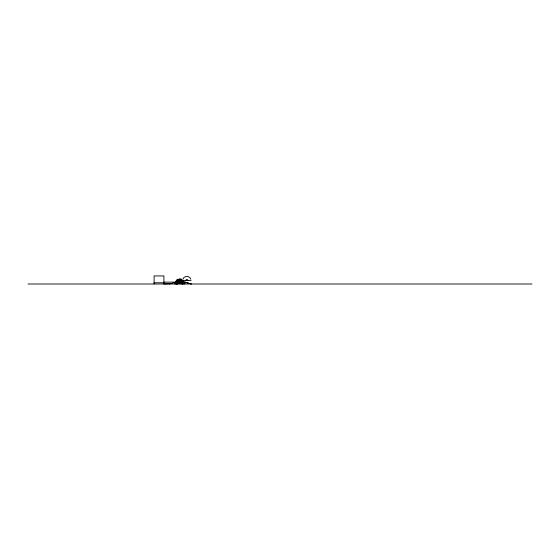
<?xml version="1.0" encoding="UTF-8"?>
<svg xmlns="http://www.w3.org/2000/svg" width="560" height="560" viewBox="0 0 560 560"><rect width="100%" height="100%" fill="white"/><g stroke="black" fill="none" stroke-linecap="round" stroke-linejoin="round"><path stroke-width="0.84" d="M176.407 282.205L176.393 280.812L176.561 281.708M176.792 280.616L177.058 280.504M182.357 282.205L182.357 281.267M182.357 281.323L182.357 280.875M182.644 281.554L182.644 282.205L182.644 280.742M182.784 280.532L182.784 282.205L182.784 281.323M176.834 281.267L176.855 280.042M182.077 280.994L181.951 283.738L184.646 283.724L182.077 280.994L181.937 283.724L182.077 280.994L184.618 283.654M178.759 282.128L178.262 282.037M180.922 282.093L180.397 282.079M176.519 281.281L176.995 280.721M176.463 280.413L176.582 282.093M180.831 279.594L180.88 279.223L179.753 279.279L180.054 279.594M176.652 281.309L176.393 280.833L176.379 281.33M180.418 283.542C180.166 280.84 180.999 286.657 181.538 281.568M178.871 282.429L179.907 282.212L180.488 282.814M176.792 280.98L176.568 280.945M182.861 279.265C183.876 275.478 189.833 275.478 190.848 279.265M180.068 281.652L178.073 281.715L181.097 281.715L180.124 281.624M180.425 282.009L180.922 282.058M174.594 283.605C179.2 274.092 176.225 291.004 177.275 279.951M176.393 280.931L176.449 282.065M178.696 281.988L178.255 282.079M179.893 282.576L179.284 282.576L180.593 282.03M169.407 283.997L175.875 282.121L175.875 283.997L178.332 283.64M181.79 283.654L181.741 281.281L177.38 281.288L177.387 283.661L181.664 283.654M169.89 283.626L163.905 283.997L163.905 275.933L154.105 275.933L154.105 283.997M181.503 282.59L181.937 282.611M177.527 281.281L178.843 283.542M184.877 282.107L183.239 282.114L184.877 282.121L191.345 283.997L184.877 282.107L184.877 283.997M179.879 279.23L178.458 279.23L178.458 279.762M180.082 279.622L180.803 279.622M177.443 279.853L181.797 279.762L177.443 279.762L177.282 281.414L181.867 281.358M181.664 279.951L177.163 279.951L177.163 281.379M182.651 280.56L191.051 280.56M176.204 281.029L176.715 281.015M182.196 281.645L181.552 281.701M182.644 281.645L182.504 282.205L182.504 280.742M163.905 282.121L175.875 282.121M154.105 282.779L163.905 282.779M177.282 282.786L179.004 282.765M180.173 282.765L182.196 282.765M178.759 282.905L178.759 283.542M178.759 283.234L179.585 283.304M177.219 283.521L181.664 283.521L181.727 279.853M174.559 283.752L177.282 283.724M28 283.997L532 283.997M179.2 282.219L180.327 282.779M179.543 282.38L179.501 282.03M182.413 281.407L182.413 282.205L182.413 280.413M176.554 281.561L176.554 282.205L176.554 280.742M182.735 280.413L182.735 282.205M182.735 283.556L182.735 283.997M182.357 283.556L182.413 283.997M181.545 279.762L181.503 283.661M181.328 281.736L181.293 279.048L179.585 279.048L179.585 279.762M181.328 282.331L181.328 283.521M181.244 281.281L181.23 282.429L177.947 282.429L177.891 281.281M177.807 279.853L177.842 281.358M177.499 282.331L177.499 283.521M177.016 280.357L177.016 280.833M176.792 280.042L176.785 281.477M176.785 283.556L176.785 283.997M176.694 280.742L176.694 281.547M176.407 283.556L176.463 283.997M185.801 280.56A1.05 1.05 0 0 1 186.851 279.51A1.05 1.05 0 0 1 187.901 280.56"/></g></svg>
